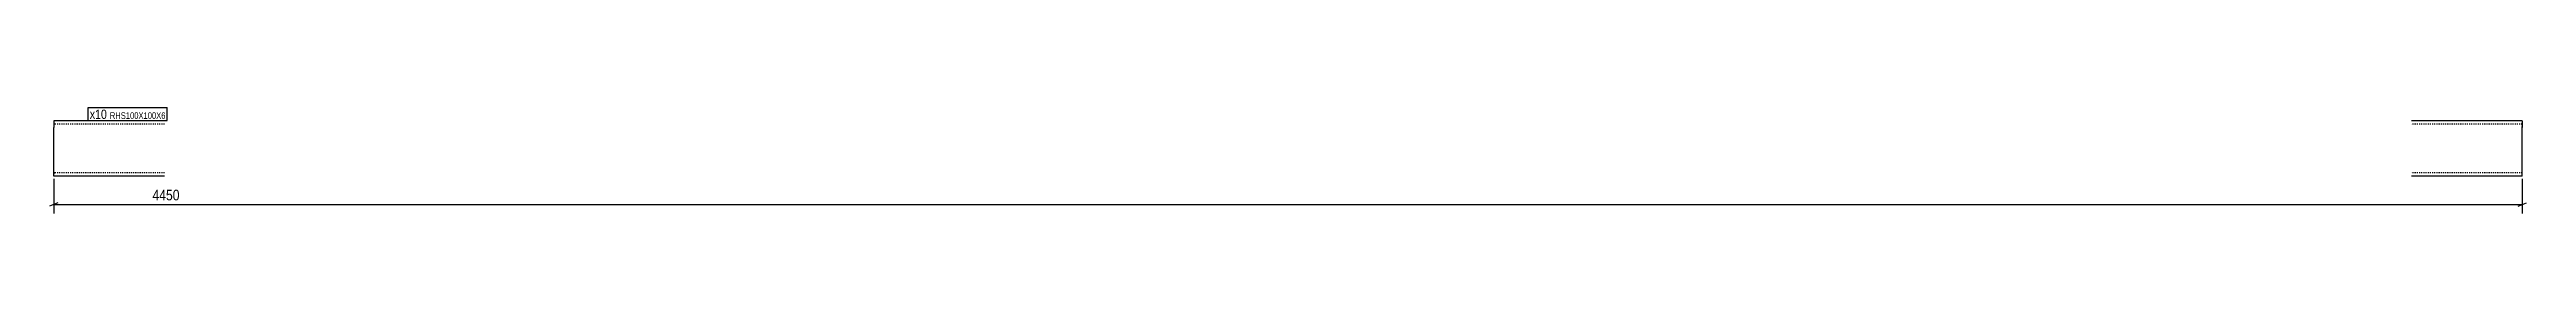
# Model space of a CAD drawing. Header units: millimetres. Extents: x 15 to 4480, y 15 to 207.
import ezdxf

# ---------------------------------------------------------------- set-up
doc = ezdxf.new("R2010")
doc.units = ezdxf.units.MM
doc.linetypes.add('DXK_LINE_DOT2', pattern=[3.9198, 1.9599, -1.9599])
for name, color, linetype in [('MÅLSÆTNING', 7, 'Continuous'), ('STÅL', 7, 'Continuous'), ('TEKST', 7, 'Continuous')]:
    doc.layers.add(name, color=color, linetype=linetype)
doc.styles.add('Arial Narrow', font='ARIALN.TTF', dxfattribs={"height": 0.2})

msp = doc.modelspace()

# ---------------------------------------------------------------- linework, layer by layer
at = {"layer": 'MÅLSÆTNING', "color": 7, "linetype": 'Continuous'}
for p, q in [((22.5, 77.6), (22.5, 15)), ((4472.5, 77.6), (4472.5, 15)), ((30, 34), (15, 28)), ((22.5, 31), (4472.5, 31)), ((4465, 28), (4480, 34))]:
    msp.add_line(p, q, dxfattribs=at)
at = {"layer": 'STÅL', "color": 2, "linetype": 'Continuous'}
for p, q in [((22.5, 182.6), (22.5, 170.6)), ((222.5, 182.6), (22.5, 182.6)), ((4472.5, 182.6), (4272.5, 182.6)), ((4472.5, 182.6), (4472.5, 181.7)), ((4472.5, 181.7), (4472.5, 170.6)), ((22.5, 90), (22.5, 170.6)), ((4472.5, 82.6), (4472.5, 170.6)), ((22.5, 83.5), (22.5, 90)), ((22.5, 82.6), (22.5, 83.5)), ((222.5, 82.6), (22.5, 82.6)), ((4472.5, 82.6), (4272.5, 82.6))]:
    msp.add_line(p, q, dxfattribs=at)
at = {"layer": 'STÅL', "color": 7, "linetype": 'DXK_LINE_DOT2'}
for p, q in [((4472.5, 170.6), (4472.5, 179.1)), ((222.5, 176.6), (22.5, 176.6)), ((4472.5, 176.6), (4272.5, 176.6)), ((22.5, 90), (22.5, 89.1)), ((22.5, 88.6), (22.5, 89.1)), ((222.5, 88.6), (22.5, 88.6)), ((22.5, 88.6), (22.5, 86.1)), ((22.5, 82.6), (22.5, 82.6)), ((4472.5, 88.6), (4272.5, 88.6)), ((4472.5, 88.6), (4472.5, 89.1))]:
    msp.add_line(p, q, dxfattribs=at)

# ---------------------------------------------------------------- next in the draw order: wipeouts: each hides what was drawn before it
at = {"color": 0}
for points, layer in [([(4298.4, 34.8), (4298.4, 62.8), (196.6, 62.8), (196.6, 34.8)], 'MÅLSÆTNING'), ([(118.4, 186.1), (118.4, 203.6), (87.5, 203.6), (87.5, 186.1)], 'TEKST')]:
    msp.add_wipeout(points, dxfattribs=at).dxf.layer = layer

# ---------------------------------------------------------------- next in the draw order: texts
at = {"layer": 'MÅLSÆTNING', "color": 3, "style": 'Arial Narrow'}
msp.add_text('4450', height=19.09, dxfattribs=at).set_placement((200.6, 38.8))

# ---------------------------------------------------------------- next in the draw order: wipeouts: each hides what was drawn before it
at = {"color": 0}
msp.add_wipeout([(118.4, 186.1), (118.4, 203.6), (87.5, 203.6), (87.5, 186.1)], dxfattribs=at).dxf.layer = 'TEKST'

# ---------------------------------------------------------------- next in the draw order: linework, layer by layer
at = {"layer": 'TEKST', "color": 7, "linetype": 'Continuous'}
msp.add_line((84.5, 183.1), (84.5, 206.6), dxfattribs=at)

# ---------------------------------------------------------------- next in the draw order: wipeouts: each hides what was drawn before it
at = {"color": 0}
msp.add_wipeout([(224.2, 186.1), (224.2, 198.6), (123.7, 198.6), (123.7, 186.1)], dxfattribs=at).dxf.layer = 'TEKST'

# ---------------------------------------------------------------- next in the draw order: wipeouts: each hides what was drawn before it
msp.add_wipeout([(224.2, 186.1), (224.2, 198.6), (123.7, 198.6), (123.7, 186.1)], dxfattribs=at).dxf.layer = 'TEKST'

# ---------------------------------------------------------------- next in the draw order: linework, layer by layer
at = {"layer": 'TEKST', "color": 7, "linetype": 'Continuous'}
for p, q in [((84.5, 206.6), (227.2, 206.6)), ((84.5, 183.1), (227.2, 183.1)), ((227.2, 183.1), (227.2, 206.6))]:
    msp.add_line(p, q, dxfattribs=at)

# ---------------------------------------------------------------- next in the draw order: texts
at = {"layer": 'TEKST', "color": 3, "style": 'Arial Narrow'}
for s, height, p in [('x10', 16.7, (87.5, 186.1)), ('RHS100X100X6', 11.93, (123.7, 186.1))]:
    msp.add_text(s, height=height, dxfattribs=at).set_placement(p)

doc.saveas('drawing.dxf')
